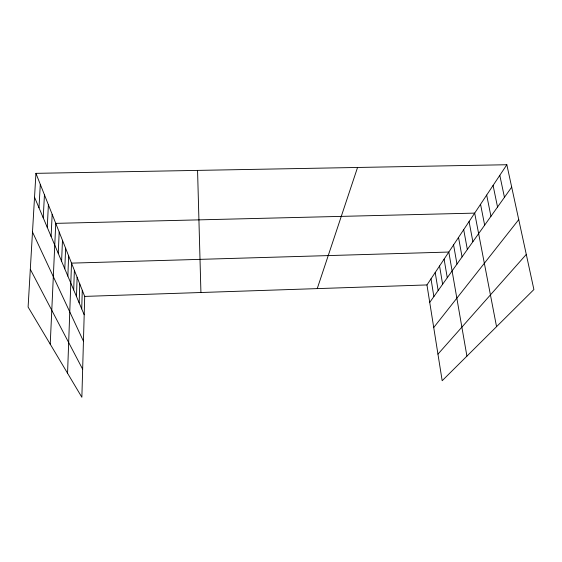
<?xml version="1.0" encoding="UTF-8"?>
<svg xmlns="http://www.w3.org/2000/svg" width="562" height="562" viewBox="0 0 562 562"><rect width="100%" height="100%" fill="white"/><g stroke="black" fill="none" stroke-linecap="round" stroke-linejoin="round"><path stroke-width="0.84" d="M81.722 308.917L82.277 290.273M35.933 173.349L84.707 296.406L81.862 397.264L28.1 307.035L35.933 173.349L506.84 164.736L533.9 289.535L442.175 380.72L426.958 284.934L506.84 164.736M79.158 302.848L79.748 283.894M76.488 296.525L77.113 277.256M73.699 289.936L74.374 270.343M67.559 373.252L71.522 263.135L448.813 252.05L466.917 356.125M67.861 276.125L68.627 255.851M64.799 268.875L65.621 248.249M61.602 261.302L62.473 240.311M58.258 253.392L59.193 232.029M50.229 344.176L55.757 223.367L474.686 213.117L496.548 326.663M51.1 236.447L52.161 214.298M47.257 227.357L48.395 204.793M43.225 217.817L44.447 194.824M38.989 207.792L40.295 184.357M317.242 288.608L357.551 167.469M429.733 302.391L511.694 187.125M433.724 327.527L518.74 219.63M437.953 354.144L526.285 254.424M84.707 296.406L426.958 284.934M30.313 269.303L82.656 369.234M32.498 232.008L83.443 341.197M34.535 197.241L84.188 314.755M499.801 175.33L504.451 197.318M493.085 185.432L497.539 207.027M486.678 195.077L490.949 216.3M480.552 204.301L484.655 225.151M469.073 221.561L472.874 241.723M463.692 229.661L467.352 249.486M458.529 237.424L462.062 256.925M453.576 244.884L456.976 264.07M444.099 259.145L447.268 277.726M439.561 265.966L442.624 284.253M435.199 272.528L438.163 290.533M431.005 278.843L433.864 296.574M197.564 170.398L200.922 292.514"/></g></svg>
